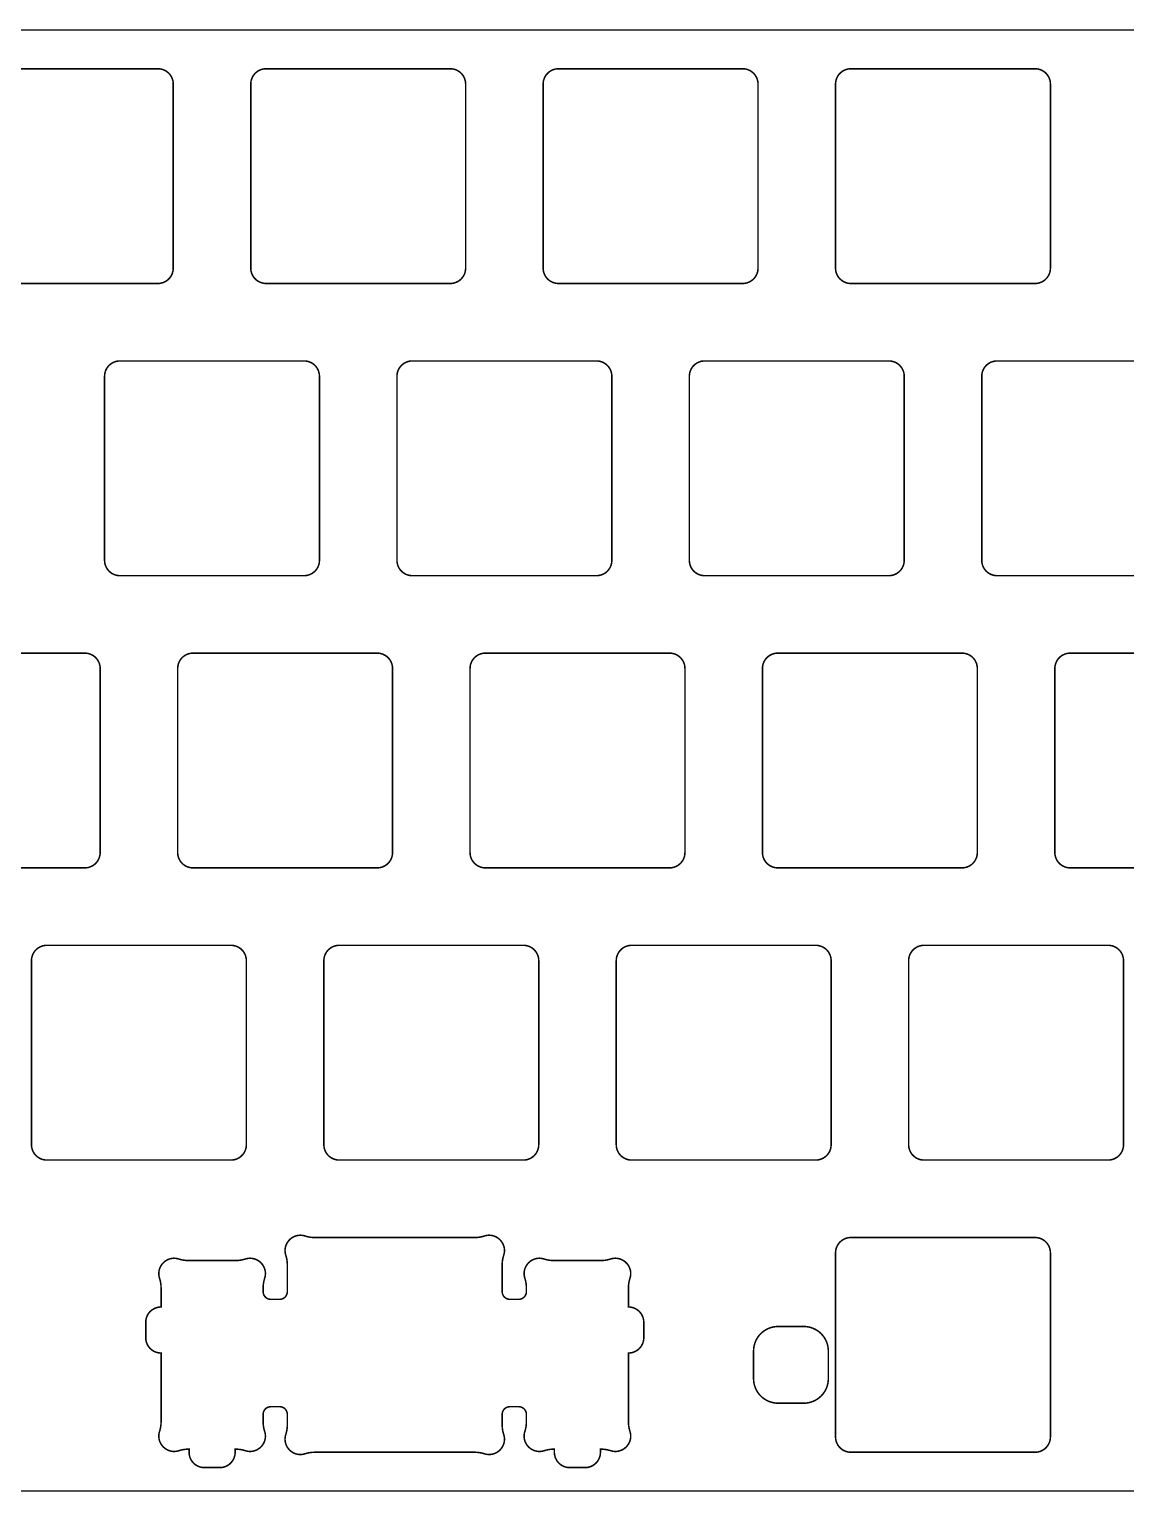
# Model space of a CAD drawing. Header units: millimetres. Extents: x 0 to 286, y -95 to 0.
# Drawn here: x 140.5 to 211.9, y -95.3 to 0.1 of the extents above; entities that cross this region are included whole.
import ezdxf

# ---------------------------------------------------------------- set-up
doc = ezdxf.new("R2010")
doc.units = ezdxf.units.MM
doc.header["$MEASUREMENT"] = 0
doc.layers.add('Board-Outline-Layer', color=7, linetype='Continuous', true_color=0xff00ff)

msp = doc.modelspace()

# ---------------------------------------------------------------- linework, layer by layer
at = {"layer": 'Board-Outline-Layer', "const_width": 0.1}
for points in [[(2.286, 0), (283.465, 0)], [(136.875, -2.525), (148.875, -2.525)], [(155.925, -2.525), (167.925, -2.525)], [(174.975, -2.525), (186.975, -2.525)], [(194.025, -2.525), (206.025, -2.525)], [(149.875, -3.525), (149.875, -15.525)], [(154.925, -3.525), (154.925, -15.525)], [(168.925, -3.525), (168.925, -15.525)], [(173.975, -3.525), (173.975, -15.525)], [(187.975, -3.525), (187.975, -15.525)], [(193.025, -3.525), (193.025, -15.525)], [(207.025, -3.525), (207.025, -15.525)], [(136.875, -16.525), (148.875, -16.525)], [(155.925, -16.525), (167.925, -16.525)], [(174.975, -16.525), (186.975, -16.525)], [(194.025, -16.525), (206.025, -16.525)], [(146.4, -21.575), (158.4, -21.575)], [(165.45, -21.575), (177.45, -21.575)], [(184.5, -21.575), (196.5, -21.575)], [(203.55, -21.575), (215.55, -21.575)], [(145.4, -22.575), (145.4, -34.575)], [(159.4, -22.575), (159.4, -34.575)], [(164.45, -22.575), (164.45, -34.575)], [(178.45, -22.575), (178.45, -34.575)], [(183.5, -22.575), (183.5, -34.575)], [(197.5, -22.575), (197.5, -34.575)], [(202.55, -22.575), (202.55, -34.575)], [(146.4, -35.575), (158.4, -35.575)], [(165.45, -35.575), (177.45, -35.575)], [(184.5, -35.575), (196.5, -35.575)], [(203.55, -35.575), (215.55, -35.575)], [(132.113, -40.625), (144.113, -40.625)], [(151.163, -40.625), (163.163, -40.625)], [(170.213, -40.625), (182.213, -40.625)], [(189.263, -40.625), (201.263, -40.625)], [(208.313, -40.625), (220.313, -40.625)], [(145.113, -41.625), (145.113, -53.625)], [(150.163, -41.625), (150.163, -53.625)], [(164.163, -41.625), (164.163, -53.625)], [(169.213, -41.625), (169.213, -53.625)], [(183.213, -41.625), (183.213, -53.625)], [(188.263, -41.625), (188.263, -53.625)], [(202.263, -41.625), (202.263, -53.625)], [(207.313, -41.625), (207.313, -53.625)], [(132.113, -54.625), (144.113, -54.625)], [(151.163, -54.625), (163.163, -54.625)], [(170.213, -54.625), (182.213, -54.625)], [(189.263, -54.625), (201.263, -54.625)], [(208.313, -54.625), (220.313, -54.625)], [(141.638, -59.675), (153.638, -59.675)], [(160.688, -59.675), (172.688, -59.675)], [(179.738, -59.675), (191.738, -59.675)], [(198.788, -59.675), (210.788, -59.675)], [(140.638, -60.675), (140.638, -72.675)], [(154.638, -60.675), (154.638, -72.675)], [(159.688, -60.675), (159.688, -72.675)], [(173.688, -60.675), (173.688, -72.675)], [(178.738, -60.675), (178.738, -72.675)], [(192.738, -60.675), (192.738, -72.675)], [(197.788, -60.675), (197.788, -72.675)], [(211.788, -60.675), (211.788, -72.675)], [(141.638, -73.675), (153.638, -73.675)], [(160.688, -73.675), (172.688, -73.675)], [(179.738, -73.675), (191.738, -73.675)], [(198.788, -73.675), (210.788, -73.675)], [(194.025, -78.725), (206.025, -78.725)], [(193.025, -79.725), (193.025, -91.725)], [(207.025, -79.725), (207.025, -91.725)], [(194.025, -92.725), (206.025, -92.725)], [(283.465, -95.25), (2.286, -95.25)]]:
    msp.add_lwpolyline(points, dxfattribs=at)
for points in [[(149.875, -3.525, 0.414), (148.875, -2.525)], [(155.925, -2.525, 0.414), (154.925, -3.525)], [(168.925, -3.525, 0.414), (167.925, -2.525)], [(174.975, -2.525, 0.414), (173.975, -3.525)], [(187.975, -3.525, 0.414), (186.975, -2.525)], [(194.025, -2.525, 0.414), (193.025, -3.525)], [(207.025, -3.525, 0.414), (206.025, -2.525)], [(148.875, -16.525, 0.414), (149.875, -15.525)], [(154.925, -15.525, 0.414), (155.925, -16.525)], [(167.925, -16.525, 0.414), (168.925, -15.525)], [(173.975, -15.525, 0.414), (174.975, -16.525)], [(186.975, -16.525, 0.414), (187.975, -15.525)], [(193.025, -15.525, 0.414), (194.025, -16.525)], [(206.025, -16.525, 0.414), (207.025, -15.525)], [(146.4, -21.575, 0.414), (145.4, -22.575)], [(159.4, -22.575, 0.414), (158.4, -21.575)], [(165.45, -21.575, 0.414), (164.45, -22.575)], [(178.45, -22.575, 0.414), (177.45, -21.575)], [(184.5, -21.575, 0.414), (183.5, -22.575)], [(197.5, -22.575, 0.414), (196.5, -21.575)], [(203.55, -21.575, 0.414), (202.55, -22.575)], [(145.4, -34.575, 0.414), (146.4, -35.575)], [(158.4, -35.575, 0.414), (159.4, -34.575)], [(164.45, -34.575, 0.414), (165.45, -35.575)], [(177.45, -35.575, 0.414), (178.45, -34.575)], [(183.5, -34.575, 0.414), (184.5, -35.575)], [(196.5, -35.575, 0.414), (197.5, -34.575)], [(202.55, -34.575, 0.414), (203.55, -35.575)], [(145.113, -41.625, 0.414), (144.113, -40.625)], [(151.163, -40.625, 0.414), (150.163, -41.625)], [(164.163, -41.625, 0.414), (163.163, -40.625)], [(170.213, -40.625, 0.414), (169.213, -41.625)], [(183.213, -41.625, 0.414), (182.213, -40.625)], [(189.263, -40.625, 0.414), (188.263, -41.625)], [(202.263, -41.625, 0.414), (201.263, -40.625)], [(208.313, -40.625, 0.414), (207.313, -41.625)], [(144.113, -54.625, 0.414), (145.113, -53.625)], [(150.163, -53.625, 0.414), (151.163, -54.625)], [(163.163, -54.625, 0.414), (164.163, -53.625)], [(169.213, -53.625, 0.414), (170.213, -54.625)], [(182.213, -54.625, 0.414), (183.213, -53.625)], [(188.263, -53.625, 0.414), (189.263, -54.625)], [(201.263, -54.625, 0.414), (202.263, -53.625)], [(207.313, -53.625, 0.414), (208.313, -54.625)], [(141.638, -59.675, 0.414), (140.638, -60.675)], [(154.638, -60.675, 0.414), (153.638, -59.675)], [(160.688, -59.675, 0.414), (159.688, -60.675)], [(173.688, -60.675, 0.414), (172.688, -59.675)], [(179.738, -59.675, 0.414), (178.738, -60.675)], [(192.738, -60.675, 0.414), (191.738, -59.675)], [(198.788, -59.675, 0.414), (197.788, -60.675)], [(211.788, -60.675, 0.414), (210.788, -59.675)], [(140.638, -72.675, 0.414), (141.638, -73.675)], [(153.638, -73.675, 0.414), (154.638, -72.675)], [(159.688, -72.675, 0.414), (160.688, -73.675)], [(172.688, -73.675, 0.414), (173.688, -72.675)], [(178.738, -72.675, 0.414), (179.738, -73.675)], [(191.738, -73.675, 0.414), (192.738, -72.675)], [(197.788, -72.675, 0.414), (198.788, -73.675)], [(210.788, -73.675, 0.414), (211.788, -72.675)], [(194.025, -78.725, 0.414), (193.025, -79.725)], [(207.025, -79.725, 0.414), (206.025, -78.725)], [(187.683, -87.926), (187.683, -86.126), (187.683, -86.126, -0.414), (189.283, -84.526), (189.283, -84.526), (190.956, -84.526, -0.414), (192.556, -86.126), (192.556, -87.926, -0.414), (190.956, -89.526), (189.283, -89.526), (189.283, -89.526, -0.414), (187.683, -87.926)], [(193.025, -91.725, 0.414), (194.025, -92.725)], [(206.025, -92.725, 0.414), (207.025, -91.725)]]:
    msp.add_lwpolyline(points, format="xyb", dxfattribs=at)
msp.add_lwpolyline([(156.807, -89.755), (156.832, -89.756), (156.858, -89.758), (156.883, -89.761), (156.907, -89.765), (156.932, -89.771), (156.955, -89.778), (156.978, -89.786), (157.001, -89.794), (157.023, -89.804), (157.045, -89.816), (157.066, -89.828), (157.086, -89.841), (157.106, -89.855), (157.125, -89.869), (157.143, -89.885), (157.16, -89.902), (157.177, -89.919), (157.192, -89.937), (157.207, -89.956), (157.221, -89.976), (157.234, -89.996), (157.246, -90.017), (157.257, -90.038), (157.267, -90.061), (157.276, -90.083), (157.284, -90.107), (157.291, -90.13), (157.296, -90.154), (157.301, -90.179), (157.304, -90.204), (157.306, -90.229), (157.307, -90.255), (157.307, -90.946), (157.305, -91.024), (157.3, -91.103), (157.293, -91.181), (157.282, -91.258), (157.268, -91.335), (157.251, -91.412), (157.232, -91.488), (157.209, -91.563), (157.198, -91.599), (157.188, -91.636), (157.18, -91.672), (157.173, -91.708), (157.167, -91.744), (157.163, -91.78), (157.16, -91.815), (157.159, -91.851), (157.159, -91.886), (157.16, -91.92), (157.162, -91.955), (157.165, -91.989), (157.17, -92.023), (157.175, -92.057), (157.19, -92.123), (157.21, -92.188), (157.233, -92.25), (157.261, -92.311), (157.292, -92.369), (157.327, -92.426), (157.366, -92.479), (157.408, -92.531), (157.453, -92.579), (157.501, -92.624), (157.552, -92.666), (157.606, -92.705), (157.662, -92.74), (157.721, -92.771), (157.782, -92.799), (157.844, -92.822), (157.909, -92.842), (157.975, -92.856), (158.009, -92.862), (158.042, -92.867), (158.077, -92.87), (158.111, -92.872), (158.146, -92.873), (158.181, -92.873), (158.217, -92.871), (158.252, -92.868), (158.288, -92.864), (158.324, -92.859), (158.36, -92.852), (158.396, -92.844), (158.432, -92.834), (158.469, -92.823), (158.544, -92.8), (158.62, -92.78), (158.696, -92.764), (158.774, -92.75), (158.851, -92.739), (158.929, -92.731), (159.007, -92.727), (159.086, -92.725), (169.527, -92.725), (169.606, -92.727), (169.684, -92.731), (169.762, -92.739), (169.84, -92.75), (169.917, -92.764), (169.993, -92.78), (170.069, -92.8), (170.144, -92.823), (170.181, -92.834), (170.217, -92.844), (170.253, -92.852), (170.289, -92.859), (170.325, -92.864), (170.361, -92.868), (170.397, -92.871), (170.432, -92.873), (170.467, -92.873), (170.502, -92.872), (170.537, -92.87), (170.571, -92.867), (170.605, -92.862), (170.638, -92.856), (170.672, -92.85), (170.704, -92.842), (170.769, -92.822), (170.832, -92.799), (170.892, -92.771), (170.951, -92.74), (171.007, -92.705), (171.061, -92.666), (171.112, -92.624), (171.16, -92.579), (171.205, -92.531), (171.247, -92.479), (171.286, -92.426), (171.321, -92.369), (171.353, -92.311), (171.38, -92.25), (171.404, -92.188), (171.423, -92.123), (171.438, -92.057), (171.444, -92.023), (171.448, -91.989), (171.452, -91.955), (171.454, -91.92), (171.455, -91.886), (171.454, -91.851), (171.453, -91.815), (171.45, -91.78), (171.446, -91.744), (171.44, -91.708), (171.433, -91.672), (171.425, -91.636), (171.415, -91.599), (171.404, -91.563), (171.381, -91.488), (171.362, -91.412), (171.345, -91.335), (171.331, -91.258), (171.32, -91.181), (171.313, -91.103), (171.308, -91.024), (171.307, -90.946), (171.307, -90.255), (171.307, -90.229), (171.309, -90.204), (171.312, -90.179), (171.317, -90.154), (171.322, -90.13), (171.329, -90.107), (171.337, -90.083), (171.346, -90.061), (171.356, -90.038), (171.367, -90.017), (171.379, -89.996), (171.392, -89.976), (171.406, -89.956), (171.421, -89.937), (171.436, -89.919), (171.453, -89.902), (171.47, -89.885), (171.489, -89.869), (171.507, -89.855), (171.527, -89.841), (171.547, -89.828), (171.568, -89.816), (171.59, -89.804), (171.612, -89.794), (171.635, -89.786), (171.658, -89.778), (171.682, -89.771), (171.706, -89.765), (171.73, -89.761), (171.755, -89.758), (171.781, -89.756), (171.807, -89.755), (172.382, -89.755), (172.407, -89.756), (172.433, -89.758), (172.458, -89.761), (172.482, -89.765), (172.507, -89.771), (172.53, -89.778), (172.554, -89.786), (172.576, -89.794), (172.598, -89.804), (172.62, -89.816), (172.641, -89.828), (172.661, -89.841), (172.681, -89.855), (172.7, -89.869), (172.718, -89.885), (172.735, -89.902), (172.752, -89.919), (172.767, -89.937), (172.782, -89.956), (172.796, -89.976), (172.809, -89.996), (172.821, -90.017), (172.832, -90.038), (172.842, -90.061), (172.851, -90.083), (172.859, -90.107), (172.866, -90.13), (172.872, -90.154), (172.876, -90.179), (172.879, -90.204), (172.881, -90.229), (172.882, -90.255), (172.882, -90.746), (172.88, -90.824), (172.876, -90.903), (172.868, -90.981), (172.857, -91.058), (172.843, -91.135), (172.827, -91.212), (172.807, -91.288), (172.784, -91.363), (172.773, -91.399), (172.763, -91.436), (172.755, -91.472), (172.748, -91.508), (172.743, -91.544), (172.738, -91.58), (172.735, -91.615), (172.734, -91.651), (172.734, -91.686), (172.735, -91.72), (172.737, -91.755), (172.74, -91.789), (172.745, -91.823), (172.75, -91.857), (172.765, -91.923), (172.785, -91.988), (172.808, -92.05), (172.836, -92.111), (172.867, -92.169), (172.902, -92.226), (172.941, -92.279), (172.983, -92.331), (173.028, -92.379), (173.076, -92.424), (173.127, -92.466), (173.181, -92.505), (173.237, -92.54), (173.296, -92.571), (173.357, -92.599), (173.419, -92.622), (173.484, -92.642), (173.517, -92.65), (173.55, -92.656), (173.583, -92.662), (173.617, -92.667), (173.652, -92.67), (173.686, -92.672), (173.721, -92.673), (173.756, -92.673), (173.792, -92.671), (173.827, -92.668), (173.863, -92.664), (173.899, -92.659), (173.935, -92.652), (173.971, -92.644), (174.007, -92.634), (174.044, -92.623), (174.119, -92.6), (174.195, -92.58), (174.271, -92.564), (174.349, -92.55), (174.426, -92.539), (174.504, -92.531), (174.583, -92.527), (174.661, -92.525), (174.707, -92.525), (174.707, -92.725), (174.708, -92.777), (174.712, -92.827), (174.718, -92.877), (174.727, -92.927), (174.738, -92.975), (174.752, -93.023), (174.767, -93.069), (174.785, -93.114), (174.805, -93.159), (174.827, -93.202), (174.851, -93.244), (174.877, -93.284), (174.905, -93.324), (174.935, -93.361), (174.966, -93.398), (175, -93.432), (175.034, -93.465), (175.071, -93.497), (175.108, -93.527), (175.148, -93.554), (175.188, -93.58), (175.23, -93.604), (175.273, -93.627), (175.317, -93.647), (175.363, -93.665), (175.409, -93.68), (175.457, -93.694), (175.505, -93.705), (175.554, -93.714), (175.604, -93.72), (175.655, -93.724), (175.707, -93.725), (176.707, -93.725), (176.758, -93.724), (176.809, -93.72), (176.859, -93.714), (176.908, -93.705), (176.957, -93.694), (177.004, -93.68), (177.05, -93.665), (177.096, -93.647), (177.14, -93.627), (177.183, -93.604), (177.225, -93.58), (177.266, -93.554), (177.305, -93.527), (177.343, -93.497), (177.379, -93.465), (177.414, -93.432), (177.447, -93.398), (177.478, -93.361), (177.508, -93.324), (177.536, -93.284), (177.562, -93.244), (177.586, -93.202), (177.608, -93.159), (177.628, -93.114), (177.646, -93.069), (177.662, -93.023), (177.675, -92.975), (177.686, -92.927), (177.695, -92.877), (177.701, -92.827), (177.705, -92.777), (177.707, -92.725), (177.707, -92.525), (177.752, -92.525), (177.831, -92.527), (177.909, -92.531), (177.987, -92.539), (178.065, -92.55), (178.142, -92.564), (178.218, -92.58), (178.294, -92.6), (178.369, -92.623), (178.406, -92.634), (178.442, -92.644), (178.478, -92.652), (178.514, -92.659), (178.55, -92.664), (178.586, -92.668), (178.622, -92.671), (178.657, -92.673), (178.692, -92.673), (178.727, -92.672), (178.762, -92.67), (178.796, -92.667), (178.83, -92.662), (178.863, -92.656), (178.897, -92.65), (178.93, -92.642), (178.994, -92.622), (179.057, -92.599), (179.117, -92.571), (179.176, -92.54), (179.232, -92.505), (179.286, -92.466), (179.337, -92.424), (179.385, -92.379), (179.43, -92.331), (179.472, -92.279), (179.511, -92.226), (179.546, -92.169), (179.578, -92.111), (179.605, -92.05), (179.629, -91.988), (179.648, -91.923), (179.663, -91.857), (179.669, -91.823), (179.673, -91.789), (179.677, -91.755), (179.679, -91.72), (179.68, -91.686), (179.679, -91.651), (179.678, -91.615), (179.675, -91.58), (179.671, -91.544), (179.665, -91.508), (179.658, -91.472), (179.65, -91.436), (179.64, -91.399), (179.629, -91.363), (179.606, -91.288), (179.587, -91.212), (179.57, -91.135), (179.556, -91.058), (179.545, -90.981), (179.538, -90.903), (179.533, -90.824), (179.532, -90.746), (179.532, -86.255), (179.583, -86.254), (179.634, -86.25), (179.684, -86.244), (179.733, -86.235), (179.782, -86.224), (179.829, -86.21), (179.875, -86.194), (179.921, -86.177), (179.965, -86.157), (180.008, -86.134), (180.05, -86.11), (180.091, -86.084), (180.13, -86.057), (180.168, -86.027), (180.204, -85.995), (180.239, -85.962), (180.272, -85.928), (180.303, -85.891), (180.333, -85.853), (180.361, -85.814), (180.387, -85.774), (180.411, -85.732), (180.433, -85.689), (180.453, -85.644), (180.471, -85.599), (180.487, -85.553), (180.5, -85.505), (180.511, -85.457), (180.52, -85.407), (180.526, -85.357), (180.53, -85.307), (180.532, -85.255), (180.532, -84.255), (180.53, -84.204), (180.526, -84.153), (180.52, -84.103), (180.511, -84.054), (180.5, -84.005), (180.487, -83.958), (180.471, -83.911), (180.453, -83.866), (180.433, -83.822), (180.411, -83.779), (180.387, -83.737), (180.361, -83.696), (180.333, -83.657), (180.303, -83.619), (180.272, -83.583), (180.239, -83.548), (180.204, -83.515), (180.168, -83.484), (180.13, -83.454), (180.091, -83.426), (180.05, -83.4), (180.008, -83.376), (179.965, -83.354), (179.921, -83.334), (179.875, -83.316), (179.829, -83.3), (179.782, -83.287), (179.733, -83.275), (179.684, -83.267), (179.634, -83.26), (179.583, -83.256), (179.532, -83.255), (179.532, -82.005), (179.533, -81.926), (179.538, -81.848), (179.545, -81.77), (179.556, -81.692), (179.57, -81.615), (179.587, -81.538), (179.606, -81.463), (179.629, -81.387), (179.64, -81.351), (179.65, -81.315), (179.658, -81.279), (179.665, -81.242), (179.671, -81.207), (179.675, -81.171), (179.678, -81.135), (179.679, -81.1), (179.68, -81.065), (179.679, -81.03), (179.677, -80.995), (179.673, -80.961), (179.669, -80.927), (179.663, -80.893), (179.648, -80.827), (179.629, -80.763), (179.605, -80.7), (179.578, -80.639), (179.546, -80.581), (179.511, -80.525), (179.472, -80.471), (179.43, -80.42), (179.385, -80.372), (179.337, -80.326), (179.286, -80.284), (179.232, -80.246), (179.176, -80.211), (179.117, -80.179), (179.057, -80.152), (178.994, -80.128), (178.93, -80.109), (178.863, -80.094), (178.83, -80.088), (178.796, -80.084), (178.762, -80.08), (178.727, -80.078), (178.692, -80.077), (178.657, -80.077), (178.622, -80.079), (178.586, -80.082), (178.55, -80.086), (178.514, -80.092), (178.478, -80.099), (178.442, -80.107), (178.406, -80.116), (178.369, -80.128), (178.294, -80.15), (178.218, -80.17), (178.142, -80.187), (178.065, -80.201), (177.987, -80.211), (177.909, -80.219), (177.831, -80.224), (177.752, -80.225), (174.661, -80.225), (174.583, -80.224), (174.504, -80.219), (174.426, -80.211), (174.349, -80.201), (174.271, -80.187), (174.195, -80.17), (174.119, -80.15), (174.044, -80.128), (174.007, -80.116), (173.971, -80.107), (173.935, -80.099), (173.899, -80.092), (173.863, -80.086), (173.827, -80.082), (173.792, -80.079), (173.756, -80.077), (173.721, -80.077), (173.686, -80.078), (173.652, -80.08), (173.617, -80.084), (173.583, -80.088), (173.55, -80.094), (173.484, -80.109), (173.419, -80.128), (173.357, -80.152), (173.296, -80.179), (173.237, -80.211), (173.181, -80.246), (173.127, -80.284), (173.076, -80.326), (173.028, -80.372), (172.983, -80.42), (172.941, -80.471), (172.902, -80.525), (172.867, -80.581), (172.836, -80.639), (172.808, -80.7), (172.785, -80.763), (172.765, -80.827), (172.75, -80.893), (172.745, -80.927), (172.74, -80.961), (172.737, -80.995), (172.735, -81.03), (172.734, -81.065), (172.734, -81.1), (172.735, -81.135), (172.738, -81.171), (172.743, -81.207), (172.748, -81.242), (172.755, -81.279), (172.763, -81.315), (172.773, -81.351), (172.784, -81.387), (172.807, -81.463), (172.827, -81.538), (172.843, -81.615), (172.857, -81.692), (172.868, -81.77), (172.876, -81.848), (172.88, -81.926), (172.882, -82.005), (172.882, -82.255), (172.881, -82.281), (172.879, -82.306), (172.876, -82.331), (172.872, -82.356), (172.866, -82.38), (172.859, -82.404), (172.851, -82.427), (172.842, -82.45), (172.832, -82.472), (172.821, -82.493), (172.809, -82.514), (172.796, -82.535), (172.782, -82.554), (172.767, -82.573), (172.752, -82.591), (172.735, -82.609), (172.718, -82.625), (172.7, -82.641), (172.681, -82.656), (172.661, -82.67), (172.641, -82.683), (172.62, -82.695), (172.598, -82.706), (172.576, -82.716), (172.554, -82.725), (172.53, -82.733), (172.507, -82.739), (172.482, -82.745), (172.458, -82.749), (172.433, -82.753), (172.407, -82.755), (172.382, -82.755), (171.807, -82.755), (171.781, -82.755), (171.755, -82.753), (171.73, -82.749), (171.706, -82.745), (171.682, -82.739), (171.658, -82.733), (171.635, -82.725), (171.612, -82.716), (171.59, -82.706), (171.568, -82.695), (171.547, -82.683), (171.527, -82.67), (171.507, -82.656), (171.489, -82.641), (171.47, -82.625), (171.453, -82.609), (171.436, -82.591), (171.421, -82.573), (171.406, -82.554), (171.392, -82.535), (171.379, -82.514), (171.367, -82.493), (171.356, -82.472), (171.346, -82.45), (171.337, -82.427), (171.329, -82.404), (171.322, -82.38), (171.317, -82.356), (171.312, -82.331), (171.309, -82.306), (171.307, -82.281), (171.307, -82.255), (171.307, -80.505), (171.308, -80.426), (171.313, -80.348), (171.32, -80.27), (171.331, -80.192), (171.345, -80.115), (171.362, -80.038), (171.381, -79.963), (171.404, -79.887), (171.415, -79.851), (171.425, -79.815), (171.433, -79.778), (171.44, -79.742), (171.446, -79.707), (171.45, -79.671), (171.453, -79.635), (171.454, -79.6), (171.455, -79.565), (171.454, -79.53), (171.452, -79.495), (171.448, -79.461), (171.444, -79.427), (171.438, -79.393), (171.423, -79.327), (171.404, -79.263), (171.38, -79.2), (171.353, -79.139), (171.321, -79.081), (171.286, -79.025), (171.247, -78.971), (171.205, -78.92), (171.16, -78.872), (171.112, -78.826), (171.061, -78.784), (171.007, -78.746), (170.951, -78.711), (170.892, -78.679), (170.832, -78.652), (170.769, -78.628), (170.704, -78.609), (170.672, -78.601), (170.638, -78.594), (170.605, -78.588), (170.571, -78.584), (170.537, -78.58), (170.502, -78.578), (170.467, -78.577), (170.432, -78.577), (170.397, -78.579), (170.361, -78.582), (170.325, -78.586), (170.289, -78.592), (170.253, -78.598), (170.217, -78.607), (170.181, -78.616), (170.144, -78.628), (170.069, -78.65), (169.993, -78.67), (169.917, -78.687), (169.84, -78.701), (169.762, -78.711), (169.684, -78.719), (169.606, -78.724), (169.527, -78.725), (159.086, -78.725), (159.007, -78.724), (158.929, -78.719), (158.851, -78.711), (158.774, -78.701), (158.696, -78.687), (158.62, -78.67), (158.544, -78.65), (158.469, -78.628), (158.432, -78.616), (158.396, -78.607), (158.36, -78.598), (158.324, -78.592), (158.288, -78.586), (158.252, -78.582), (158.217, -78.579), (158.181, -78.577), (158.146, -78.577), (158.111, -78.578), (158.077, -78.58), (158.042, -78.584), (158.009, -78.588), (157.975, -78.594), (157.909, -78.609), (157.844, -78.628), (157.782, -78.652), (157.721, -78.679), (157.662, -78.711), (157.606, -78.746), (157.552, -78.784), (157.501, -78.826), (157.453, -78.872), (157.408, -78.92), (157.366, -78.971), (157.327, -79.025), (157.292, -79.081), (157.261, -79.139), (157.233, -79.2), (157.21, -79.263), (157.19, -79.327), (157.182, -79.36), (157.175, -79.393), (157.17, -79.427), (157.165, -79.461), (157.162, -79.495), (157.159, -79.53), (157.159, -79.565), (157.159, -79.6), (157.16, -79.635), (157.163, -79.671), (157.167, -79.707), (157.173, -79.742), (157.18, -79.778), (157.188, -79.815), (157.198, -79.851), (157.209, -79.887), (157.232, -79.963), (157.251, -80.038), (157.268, -80.115), (157.282, -80.192), (157.293, -80.27), (157.3, -80.348), (157.305, -80.426), (157.307, -80.505), (157.307, -82.255), (157.306, -82.281), (157.304, -82.306), (157.301, -82.331), (157.296, -82.356), (157.291, -82.38), (157.284, -82.404), (157.276, -82.427), (157.267, -82.45), (157.257, -82.472), (157.246, -82.493), (157.234, -82.514), (157.221, -82.535), (157.207, -82.554), (157.192, -82.573), (157.177, -82.591), (157.16, -82.609), (157.143, -82.625), (157.125, -82.641), (157.106, -82.656), (157.086, -82.67), (157.066, -82.683), (157.045, -82.695), (157.023, -82.706), (157.001, -82.716), (156.978, -82.725), (156.955, -82.733), (156.932, -82.739), (156.907, -82.745), (156.883, -82.749), (156.858, -82.753), (156.832, -82.755), (156.807, -82.755), (156.232, -82.755), (156.206, -82.755), (156.18, -82.753), (156.155, -82.749), (156.131, -82.745), (156.107, -82.739), (156.083, -82.733), (156.06, -82.725), (156.037, -82.716), (156.015, -82.706), (155.993, -82.695), (155.972, -82.683), (155.952, -82.67), (155.932, -82.656), (155.914, -82.641), (155.895, -82.625), (155.878, -82.609), (155.862, -82.591), (155.846, -82.573), (155.831, -82.554), (155.817, -82.535), (155.804, -82.514), (155.792, -82.493), (155.781, -82.472), (155.771, -82.45), (155.762, -82.427), (155.754, -82.404), (155.747, -82.38), (155.742, -82.356), (155.737, -82.331), (155.734, -82.306), (155.732, -82.281), (155.732, -82.255), (155.732, -82.005), (155.733, -81.926), (155.738, -81.848), (155.745, -81.77), (155.756, -81.692), (155.77, -81.615), (155.787, -81.538), (155.807, -81.463), (155.829, -81.387), (155.84, -81.351), (155.85, -81.315), (155.858, -81.279), (155.865, -81.242), (155.871, -81.207), (155.875, -81.171), (155.878, -81.135), (155.879, -81.1), (155.88, -81.065), (155.879, -81.03), (155.877, -80.995), (155.873, -80.961), (155.869, -80.927), (155.863, -80.893), (155.848, -80.827), (155.829, -80.763), (155.805, -80.7), (155.778, -80.639), (155.746, -80.581), (155.711, -80.525), (155.672, -80.471), (155.63, -80.42), (155.585, -80.372), (155.537, -80.326), (155.486, -80.284), (155.432, -80.246), (155.376, -80.211), (155.317, -80.179), (155.257, -80.152), (155.194, -80.128), (155.129, -80.109), (155.063, -80.094), (155.03, -80.088), (154.996, -80.084), (154.961, -80.08), (154.927, -80.078), (154.892, -80.077), (154.857, -80.077), (154.822, -80.079), (154.786, -80.082), (154.75, -80.086), (154.714, -80.092), (154.678, -80.099), (154.642, -80.107), (154.606, -80.116), (154.569, -80.128), (154.494, -80.15), (154.418, -80.17), (154.342, -80.187), (154.265, -80.201), (154.187, -80.211), (154.109, -80.219), (154.031, -80.224), (153.952, -80.225), (150.861, -80.225), (150.782, -80.224), (150.704, -80.219), (150.626, -80.211), (150.549, -80.201), (150.471, -80.187), (150.395, -80.17), (150.319, -80.15), (150.244, -80.128), (150.207, -80.116), (150.171, -80.107), (150.135, -80.099), (150.099, -80.092), (150.063, -80.086), (150.027, -80.082), (149.992, -80.079), (149.956, -80.077), (149.921, -80.077), (149.886, -80.078), (149.852, -80.08), (149.817, -80.084), (149.784, -80.088), (149.75, -80.094), (149.684, -80.109), (149.619, -80.128), (149.557, -80.152), (149.496, -80.179), (149.437, -80.211), (149.381, -80.246), (149.327, -80.284), (149.276, -80.326), (149.228, -80.372), (149.183, -80.42), (149.141, -80.471), (149.102, -80.525), (149.067, -80.581), (149.036, -80.639), (149.008, -80.7), (148.984, -80.763), (148.965, -80.827), (148.957, -80.86), (148.95, -80.893), (148.945, -80.927), (148.94, -80.961), (148.937, -80.995), (148.934, -81.03), (148.934, -81.065), (148.934, -81.1), (148.935, -81.135), (148.938, -81.171), (148.942, -81.207), (148.948, -81.242), (148.955, -81.279), (148.963, -81.315), (148.973, -81.351), (148.984, -81.387), (149.007, -81.463), (149.026, -81.538), (149.043, -81.615), (149.057, -81.692), (149.068, -81.77), (149.075, -81.848), (149.08, -81.926), (149.082, -82.005), (149.082, -83.255), (149.03, -83.256), (148.979, -83.26), (148.929, -83.267), (148.88, -83.275), (148.832, -83.287), (148.784, -83.3), (148.738, -83.316), (148.692, -83.334), (148.648, -83.354), (148.605, -83.376), (148.563, -83.4), (148.522, -83.426), (148.483, -83.454), (148.445, -83.484), (148.409, -83.515), (148.374, -83.548), (148.341, -83.583), (148.31, -83.619), (148.28, -83.657), (148.252, -83.696), (148.226, -83.737), (148.202, -83.779), (148.18, -83.822), (148.16, -83.866), (148.142, -83.911), (148.127, -83.958), (148.113, -84.005), (148.102, -84.054), (148.093, -84.103), (148.087, -84.153), (148.083, -84.204), (148.082, -84.255), (148.082, -85.255), (148.083, -85.307), (148.087, -85.357), (148.093, -85.407), (148.102, -85.457), (148.113, -85.505), (148.127, -85.553), (148.142, -85.599), (148.16, -85.644), (148.18, -85.689), (148.202, -85.732), (148.226, -85.774), (148.252, -85.814), (148.28, -85.853), (148.31, -85.891), (148.341, -85.928), (148.374, -85.962), (148.409, -85.995), (148.445, -86.027), (148.483, -86.057), (148.522, -86.084), (148.563, -86.11), (148.605, -86.134), (148.648, -86.157), (148.692, -86.177), (148.738, -86.194), (148.784, -86.21), (148.832, -86.224), (148.88, -86.235), (148.929, -86.244), (148.979, -86.25), (149.03, -86.254), (149.082, -86.255), (149.082, -90.746), (149.08, -90.824), (149.075, -90.903), (149.068, -90.981), (149.057, -91.058), (149.043, -91.135), (149.026, -91.212), (149.007, -91.288), (148.984, -91.363), (148.973, -91.399), (148.963, -91.436), (148.955, -91.472), (148.948, -91.508), (148.942, -91.544), (148.938, -91.58), (148.935, -91.615), (148.934, -91.651), (148.934, -91.686), (148.934, -91.72), (148.937, -91.755), (148.94, -91.789), (148.945, -91.823), (148.95, -91.857), (148.965, -91.923), (148.984, -91.988), (149.008, -92.05), (149.036, -92.111), (149.067, -92.169), (149.102, -92.226), (149.141, -92.279), (149.183, -92.331), (149.228, -92.379), (149.276, -92.424), (149.327, -92.466), (149.381, -92.505), (149.437, -92.54), (149.496, -92.571), (149.557, -92.599), (149.619, -92.622), (149.684, -92.642), (149.717, -92.65), (149.75, -92.656), (149.784, -92.662), (149.817, -92.667), (149.852, -92.67), (149.886, -92.672), (149.921, -92.673), (149.956, -92.673), (149.992, -92.671), (150.027, -92.668), (150.063, -92.664), (150.099, -92.659), (150.135, -92.652), (150.171, -92.644), (150.207, -92.634), (150.244, -92.623), (150.319, -92.6), (150.395, -92.58), (150.471, -92.564), (150.549, -92.55), (150.626, -92.539), (150.704, -92.531), (150.782, -92.527), (150.861, -92.525), (150.907, -92.525), (150.907, -92.725), (150.908, -92.777), (150.912, -92.827), (150.918, -92.877), (150.927, -92.927), (150.938, -92.975), (150.951, -93.023), (150.967, -93.069), (150.985, -93.114), (151.005, -93.159), (151.027, -93.202), (151.051, -93.244), (151.077, -93.284), (151.105, -93.324), (151.135, -93.361), (151.166, -93.398), (151.199, -93.432), (151.234, -93.465), (151.27, -93.497), (151.308, -93.527), (151.347, -93.554), (151.388, -93.58), (151.43, -93.604), (151.473, -93.627), (151.517, -93.647), (151.563, -93.665), (151.609, -93.68), (151.657, -93.694), (151.705, -93.705), (151.754, -93.714), (151.804, -93.72), (151.855, -93.724), (151.907, -93.725), (152.907, -93.725), (152.958, -93.724), (153.009, -93.72), (153.059, -93.714), (153.108, -93.705), (153.156, -93.694), (153.204, -93.68), (153.25, -93.665), (153.296, -93.647), (153.34, -93.627), (153.383, -93.604), (153.425, -93.58), (153.466, -93.554), (153.505, -93.527), (153.543, -93.497), (153.579, -93.465), (153.614, -93.432), (153.647, -93.398), (153.678, -93.361), (153.708, -93.324), (153.736, -93.284), (153.762, -93.244), (153.786, -93.202), (153.808, -93.159), (153.828, -93.114), (153.846, -93.069), (153.862, -93.023), (153.875, -92.975), (153.886, -92.927), (153.895, -92.877), (153.901, -92.827), (153.905, -92.777), (153.907, -92.725), (153.907, -92.525), (153.952, -92.525), (154.031, -92.527), (154.109, -92.531), (154.187, -92.539), (154.265, -92.55), (154.342, -92.564), (154.418, -92.58), (154.494, -92.6), (154.569, -92.623), (154.606, -92.634), (154.642, -92.644), (154.678, -92.652), (154.714, -92.659), (154.75, -92.664), (154.786, -92.668), (154.822, -92.671), (154.857, -92.673), (154.892, -92.673), (154.927, -92.672), (154.961, -92.67), (154.996, -92.667), (155.03, -92.662), (155.063, -92.656), (155.097, -92.65), (155.129, -92.642), (155.194, -92.622), (155.257, -92.599), (155.317, -92.571), (155.376, -92.54), (155.432, -92.505), (155.486, -92.466), (155.537, -92.424), (155.585, -92.379), (155.63, -92.331), (155.672, -92.279), (155.711, -92.226), (155.746, -92.169), (155.778, -92.111), (155.805, -92.05), (155.829, -91.988), (155.848, -91.923), (155.863, -91.857), (155.869, -91.823), (155.873, -91.789), (155.877, -91.755), (155.879, -91.72), (155.88, -91.686), (155.879, -91.651), (155.878, -91.615), (155.875, -91.58), (155.871, -91.544), (155.865, -91.508), (155.858, -91.472), (155.85, -91.436), (155.84, -91.399), (155.829, -91.363), (155.807, -91.288), (155.787, -91.212), (155.77, -91.135), (155.756, -91.058), (155.745, -90.981), (155.738, -90.903), (155.733, -90.824), (155.732, -90.746), (155.732, -90.255), (155.732, -90.229), (155.734, -90.204), (155.737, -90.179), (155.742, -90.154), (155.747, -90.13), (155.754, -90.107), (155.762, -90.083), (155.771, -90.061), (155.781, -90.038), (155.792, -90.017), (155.804, -89.996), (155.817, -89.976), (155.831, -89.956), (155.846, -89.937), (155.861, -89.919), (155.878, -89.902), (155.895, -89.885), (155.914, -89.869), (155.932, -89.855), (155.952, -89.841), (155.972, -89.828), (155.993, -89.816), (156.015, -89.804), (156.037, -89.794), (156.06, -89.786), (156.083, -89.778), (156.107, -89.771), (156.131, -89.765), (156.155, -89.761), (156.18, -89.758), (156.206, -89.756), (156.232, -89.755)], close=True, dxfattribs=at)

doc.saveas('drawing.dxf')
